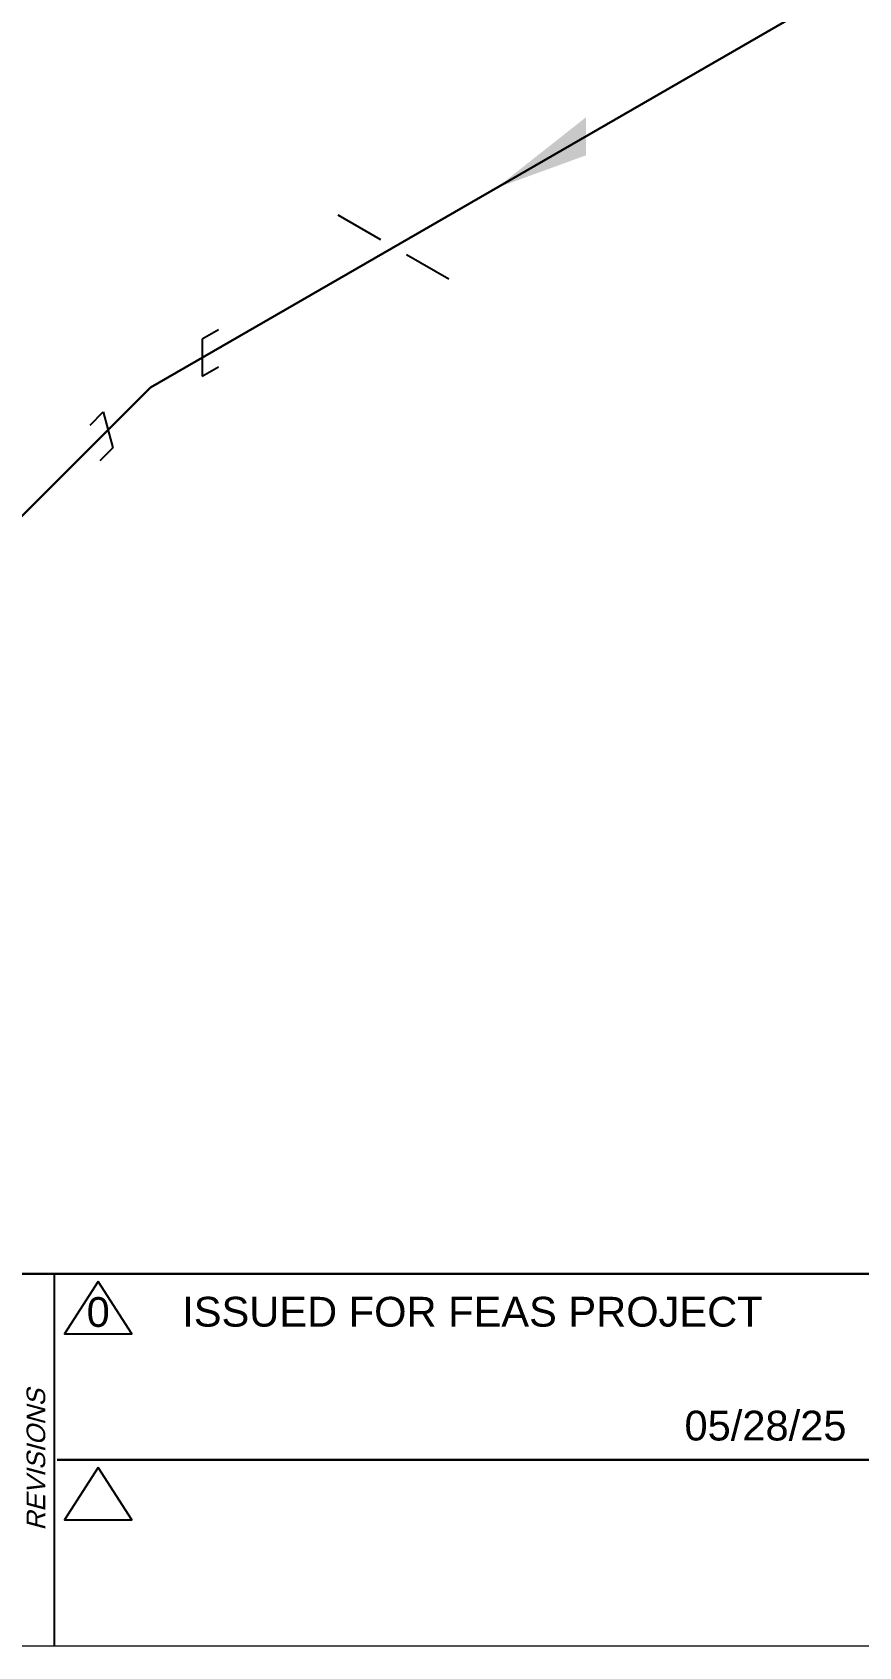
# Model space of a CAD drawing. Header units: inches. Extents: x 0 to 17.2, y 0 to 11.2.
# Drawn here: x 7.43 to 10.2, y 0.12 to 5.54 of the extents above; entities that cross this region are included whole.
import ezdxf
from ezdxf.enums import TextEntityAlignment as Align

# ---------------------------------------------------------------- set-up
doc = ezdxf.new("R2010")
doc.units = ezdxf.units.IN
doc.header["$MEASUREMENT"] = 0
for name, color, linetype in [('BORDER', 3, 'Continuous'), ('BORDERTEXT', 7, 'Continuous'), ('FITTINGS', 4, 'Continuous'), ('FLOW', 1, 'Continuous')]:
    doc.layers.add(name, color=color, linetype=linetype)
doc.layers.add('PIPE', color=7, linetype='Continuous', lineweight=30)
doc.styles.add('FEASStandard', font='arial.ttf')

# ---------------------------------------------------------------- blocks, each defined once
blk = doc.blocks.new('Border')
at = {"layer": 'BORDER'}
blk.add_line((7.625, 0.25), (7.625, 1.5), dxfattribs=at)
at = {"layer": 'BORDER', "const_width": 0.005}
blk.add_lwpolyline([(0.25, 0.25), (17.25, 0.25), (17.25, 11.25), (0.25, 11.25)], close=True, dxfattribs=at)
at = {"layer": 'BORDER', "const_width": 0.00833}
for points in [[(17.25, 1.5), (0.25, 1.5)], [(7.6336, 0.875), (10.375, 0.875)]]:
    blk.add_lwpolyline(points, dxfattribs=at)
at = {"layer": 'BORDERTEXT', "style": 'FEASStandard', "oblique": 15}
blk.add_text('REVISIONS', height=0.0625, rotation=90, dxfattribs=at).set_placement((7.5625, 0.875), align=Align.MIDDLE)
blk = doc.blocks.new('1_ARROW_FLOW_30')
at = {"color": 0, "linetype": 'ByBlock'}
blk.add_solid([(-0.15, -0.1505), (0.15, 0.0866), (-0.15, -0.0227)], dxfattribs=at)
blk = doc.blocks.new('4_SUPPORT_I-BEAM_30')
at = {"color": 0, "linetype": 'ByBlock', "lineweight": -2}
for p, q in [((-0.0435, 0.0251), (-0.1857, 0.1072)), ((0.1857, -0.1072), (0.0435, -0.0251))]:
    blk.add_line(p, q, dxfattribs=at)
blk = doc.blocks.new('*U54')
at = {"layer": 'FITTINGS', "linetype": 'ByBlock', "lineweight": -2}
for p, q in [((0.2281, 0.1942), (0.174, 0.1629)), ((0.174, 0.1629), (0.174, 0.0379)), ((0.174, 0.0379), (0.2281, 0.0692)), ((-0.2024, -0.1259), (-0.1582, -0.0817)), ((-0.1582, -0.0817), (-0.1259, -0.2024)), ((-0.1259, -0.2024), (-0.1701, -0.2466))]:
    blk.add_line(p, q, dxfattribs=at)

msp = doc.modelspace()

# ---------------------------------------------------------------- linework, layer by layer
at = {"layer": 'BORDERTEXT'}
for points in [[(7.6467, 1.349), (7.5338, 1.1734), (7.7595, 1.1734)], [(7.6467, 0.724), (7.5338, 0.5484), (7.7595, 0.5484)]]:
    msp.add_lwpolyline(points, close=True, dxfattribs=at)
at = {"layer": 'PIPE'}
for p, q in [((7.8218, 4.3514), (11.2859, 6.3514)), ((7.1147, 3.6442), (7.8218, 4.3514))]:
    msp.add_line(p, q, dxfattribs=at)

# ---------------------------------------------------------------- block references
at = {"layer": 'BORDER'}
msp.add_blockref('Border', (-0.125, -0.125), dxfattribs=at)
at = {"layer": 'FITTINGS'}
for name, p in [('4_SUPPORT_I-BEAM_30', (8.6382, 4.8227)), ('*U54', (7.8218, 4.3514))]:
    msp.add_blockref(name, p, dxfattribs=at)
at = {"layer": 'FLOW', "xscale": -1, "yscale": -1}
msp.add_blockref('1_ARROW_FLOW_30', (9.1333, 5.1085), dxfattribs=at)

# ---------------------------------------------------------------- texts
at = {"layer": 'BORDERTEXT', "style": 'FEASStandard'}
msp.add_text('ISSUED FOR FEAS PROJECT', height=0.1, dxfattribs=at).set_placement((8.9026, 1.2476), align=Align.MIDDLE_CENTER)
for tag, text, p in [('0', '', (7.6467, 1.2466)), ('05/28/25', '-', (9.8862, 0.8651))]:
    msp.add_attdef(tag, text=text, height=0.1, dxfattribs=at).set_placement(p, align=Align.MIDDLE_CENTER)

doc.saveas('drawing.dxf')
